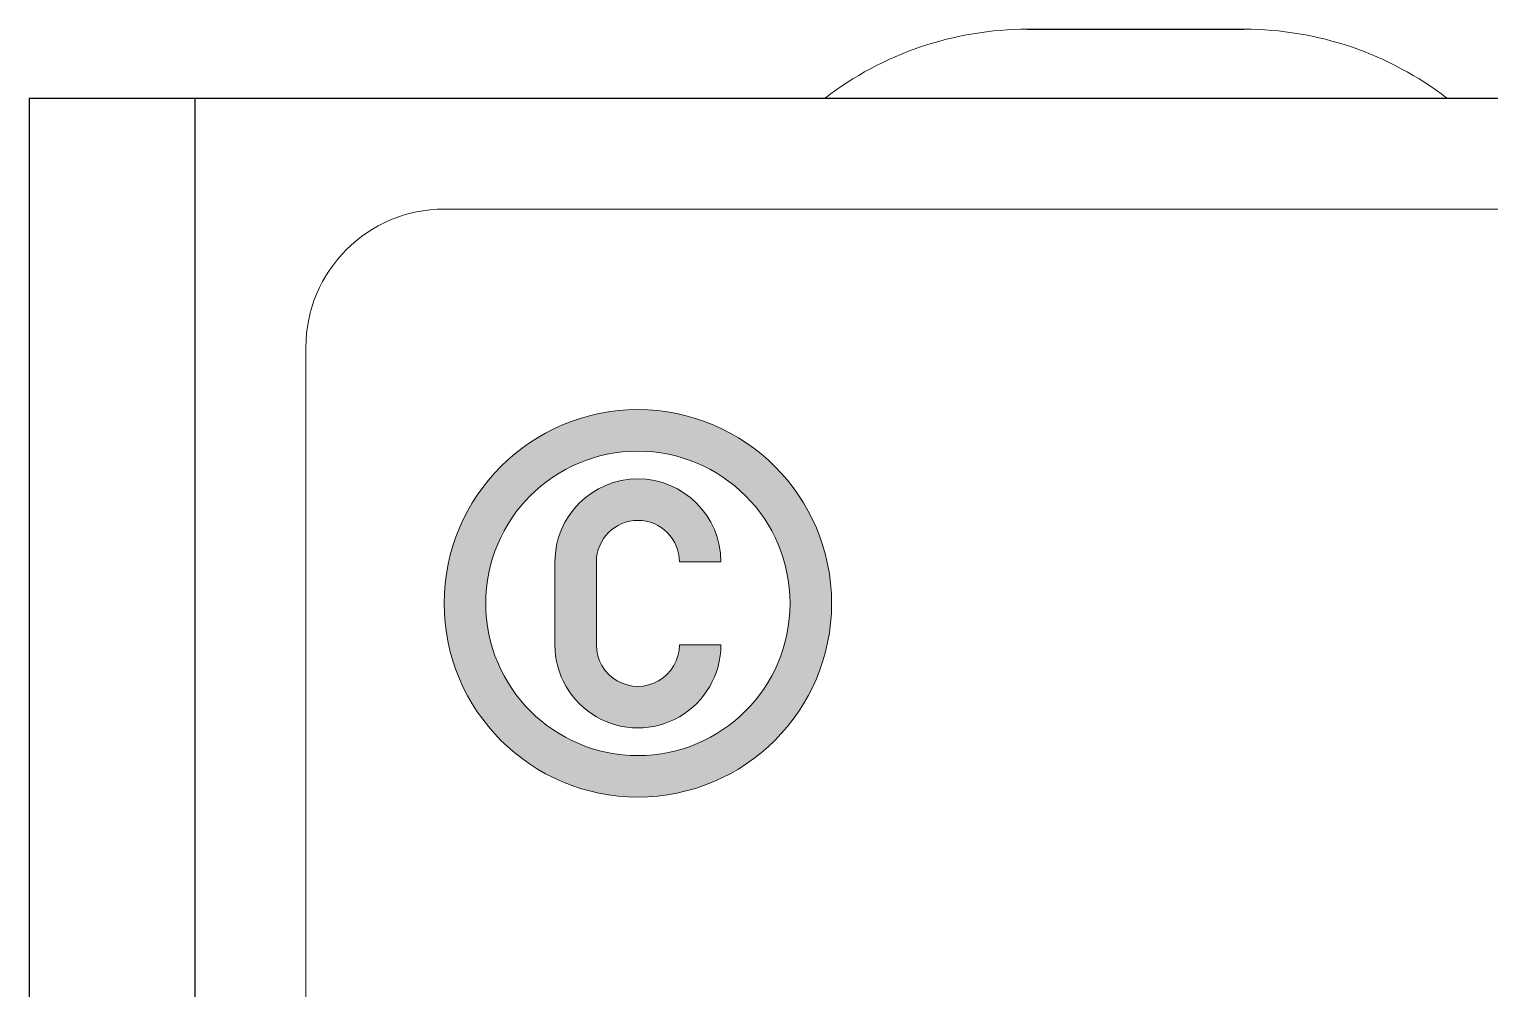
# Model space of a CAD drawing. Header units: millimetres. Extents: x -13 to 383, y -156 to 81.
# Drawn here: x 342.15 to 352.71, y 42.22 to 49.15 of the extents above; entities that cross this region are included whole.
import ezdxf

# ---------------------------------------------------------------- set-up
doc = ezdxf.new("R2010")
doc.units = ezdxf.units.MM
doc.header["$LTSCALE"] = 0.5
doc.layers.get('0').update_dxf_attribs({"lineweight": 18})

msp = doc.modelspace()

# ---------------------------------------------------------------- hatches: boundary and pattern name
at = {"linetype": 'Continuous', "ltscale": 0.5}
h = msp.add_hatch(color=8, dxfattribs=at)
edge = h.paths.add_edge_path(flags=0)
edge.add_arc((346.5534463513313, 45.00059780257942), 1.100000000010141, 1.48040363354028e-12, 42.90514796026653)
edge.add_arc((346.5534463513724, 45.00059780268395), 1.099999999908827, 42.90514795773785, 90.00000000161661)
edge.add_line((346.5534463513414, 46.10059780259275), (346.5534463513414, 46.40059780259034))
edge.add_arc((346.5534463513342, 45.00059780258311), 1.400000000007232, -4.7123194235609844e-11, 89.99999999970453, ccw=False)
edge.add_line((347.9534463513414, 45.00059780258196), (347.6534463513407, 45.00059780259218))
edge = h.paths.add_edge_path(flags=0)
edge.add_arc((346.5534463513524, 45.00059780254419), 1.099999999953347, 269.9999999994256, 324.4079649619401)
edge.add_arc((346.5534463513641, 45.00059780259527), 1.099999999973541, 324.4079649594216, 359.9999999998402)
edge.add_line((347.6534463513377, 45.0005978025922), (347.9534463513414, 45.00059780259218))
edge.add_arc((346.5534463513424, 45.00059780258932), 1.399999999999011, -89.9999999999605, 1.1721112969098613e-10, ccw=False)
edge.add_line((346.5534463513433, 43.60059780259036), (346.5534463513414, 43.90059780259082))
edge = h.paths.add_edge_path(flags=0)
edge.add_arc((346.5534463513906, 45.0005978025758), 1.400000000051136, 152.280720390051, 179.9999999999901, ccw=False)
edge.add_arc((346.5534463513389, 45.00059780258901), 1.3999999999993, 89.99999999990229, 152.2807203895471, ccw=False)
edge.add_line((346.5534463513413, 46.40059780258828), (346.5534463513414, 46.1005978025922))
edge.add_arc((346.5534463513487, 45.0005978025896), 1.100000000002609, 90.00000000037898, 179.9999999998649)
edge.add_line((345.4534463513461, 45.00059780259219), (345.1534463513409, 45.00059780259218))
edge = h.paths.add_edge_path(flags=0)
edge.add_arc((346.5534463513391, 45.00059780259038), 1.399999999997149, 199.4673019416941, 270.0000000000977, ccw=False)
edge.add_arc((346.5534463512861, 45.00059780258371), 1.39999999994501, 179.9999999996188, 199.4673019421585, ccw=False)
edge.add_line((345.1534463513411, 45.00059780259302), (345.4534463513414, 45.00059780259218))
edge.add_arc((346.5534463513317, 45.00059780257779), 1.099999999990303, 179.9999999992505, 270.0000000010274)
edge.add_line((346.5534463513515, 43.90059780258751), (346.5534463513414, 43.60059780259544))
edge = h.paths.add_edge_path(flags=0)
edge.add_line((346.5534463513414, 45.60059780258911), (346.5534463513414, 45.6409415712117))
edge.add_line((346.5534463513414, 45.6409415712117), (346.5534463513414, 45.90059780258522))
edge.add_arc((346.5534463513629, 45.30059780260672), 0.5999999999785075, -2.8842350729973987e-10, 90.00000000205188, ccw=False)
edge.add_line((347.1534463513414, 45.3005978026037), (346.8534463513413, 45.30059780260021))
edge.add_arc((346.5534463512931, 45.30059780257002), 0.3000000000482146, 5.766048784796394e-09, 89.99999998500746)
edge = h.paths.add_edge_path(flags=0)
edge.add_arc((346.5534463513379, 45.30059780258745), 0.5999999999841312, 145.4420408847299, 179.9995411834402, ccw=False)
edge.add_arc((346.5534463513998, 45.30059780250109), 0.6000000000840999, 90.00000000558009, 145.4420408812915, ccw=False)
edge.add_line((346.5534463513414, 45.90059780258517), (346.5534463513414, 45.60059780258911))
edge.add_arc((346.5534463513393, 45.30059780261187), 0.2999999999772385, 89.99999999960917, 179.9995411872772)
edge.add_line((346.2534463513717, 45.30060020494967), (346.2534463513414, 45.00059780259218))
edge.add_line((346.2534463513414, 45.00059780259218), (345.9534463513414, 45.00059780259218))
edge.add_line((345.9534463513414, 45.00059780259218), (345.9534463513414, 45.30060260729903))
edge = h.paths.add_edge_path(flags=0)
edge.add_arc((346.5534463513662, 44.70059780262432), 0.6000000000306684, 201.5961435173341, 269.99999999762787, ccw=False)
edge.add_arc((346.5534463513219, 44.7005978025833), 0.5999999999744011, 179.9997404137464, 201.5961435152478, ccw=False)
edge.add_line((345.9534463513536, 44.70060052096419), (345.9534463513414, 45.00059780259218))
edge.add_line((345.9534463513414, 45.00059780259218), (346.2534463513414, 45.00059780259218))
edge.add_line((346.2534463513414, 45.00059780259218), (346.2534463513414, 44.700600520948))
edge.add_arc((346.5534463513703, 44.70059780262401), 0.3000000000412033, 179.99948083836, 269.999999994941)
edge.add_line((346.5534463513438, 44.40059780258279), (346.5534463513414, 44.10059780259505))
edge = h.paths.add_edge_path(flags=0)
edge.add_arc((346.5534463512819, 44.70059780267423), 0.300000000059029, 270.0000000113448, 328.7293883228642)
edge.add_arc((346.5534463515372, 44.70059780252434), 0.2999999997629744, 328.7293883220196, 360.0000000115267)
edge.add_line((346.8534463513002, 44.70059780258469), (347.1534463513411, 44.70059780257301))
edge.add_arc((346.5534463513577, 44.70059780257656), 0.5999999999834245, 269.99999999769847, 359.99999999966144, ccw=False)
edge.add_line((346.5534463513336, 44.10059780259314), (346.5534463513414, 44.40059780261518))

# ---------------------------------------------------------------- linework, layer by layer
at = {"color": 4, "linetype": 'Continuous', "lineweight": 25}
for p, q in [((349.3704133798561, 49.15000088476458), (350.9364793208621, 49.15000088476458)), ((342.1534459703799, 48.64999987148562), (342.1534459703799, 20.64999900721827)), ((343.3534462602075, 20.64999900721827), (343.3534462602075, 48.64999987148562))]:
    msp.add_line(p, q, dxfattribs=at)
at = {"ltscale": 0.5}
for p, q in [((349.3704133798561, 49.15000088476458), (350.9364793208621, 49.15000088476458)), ((342.1534459703799, 20.64999900721827), (342.1534459703799, 48.64999987148562)), ((343.3534462602075, 20.64999900721827), (343.3534462602075, 48.64999987148562))]:
    msp.add_line(p, q, dxfattribs=at)
at = {"color": 4, "ltscale": 0.5}
msp.add_line((342.1534459703799, 48.64999987148563), (358.1534467303387, 48.64999987148563), dxfattribs=at)
at = {"color": 0, "linetype": 'Continuous', "lineweight": 25}
msp.add_line((358.1534467303387, 48.64999987148562), (342.1534459703799, 48.64999987148562), dxfattribs=at)
at = {"color": 8, "ltscale": 0.5}
for p, q in [((345.1534462599681, 47.84999987148561), (355.1534464405008, 47.84999987148561)), ((344.1534462602075, 22.44999900714126), (344.1534462602075, 46.84999987128461))]:
    msp.add_line(p, q, dxfattribs=at)
at = {"color": 8, "linetype": 'Continuous', "ltscale": 0.5}
for p, q in [((345.9534463513414, 44.700600520948), (345.9534463513414, 45.30060260729903)), ((346.2534463513414, 44.700600520948), (346.2534463513414, 45.30060260729903)), ((346.8534463513413, 45.30059780260021), (347.1534463513414, 45.30059780260021)), ((346.8534463513411, 44.70059780258035), (347.1534463513411, 44.70059780257301))]:
    msp.add_line(p, q, dxfattribs=at)
for radius in [1.4, 1.1]:
    msp.add_circle((346.5534463513414, 45.00059780259218), radius, dxfattribs=at)
at = {"ltscale": 0.5}
for centre, start, end in [((349.3704207029372, 46.74799404906113), 90.0001746796166, 127.6421751535699), ((350.9364719977815, 46.74799404906113), 52.35782484642935, 89.99982532038206)]:
    msp.add_arc(centre, 2.402006835690674, start, end, dxfattribs=at)
at = {"color": 8, "linetype": 'Continuous', "ltscale": 0.5}
for centre, radius, start, end in [((345.1534462604099, 46.84999987128458), 1.000000000202306, 90.00000002531253, 179.9999999999996), ((346.5534463513525, 45.30059780260021), 0.5999999999888813, 6.785183320581238e-13, 179.9995411858231), ((346.5534463513525, 45.30059780260021), 0.2999999999888814, 1.357036664141446e-12, 179.9995411858224), ((346.5534463513443, 44.70059780258771), 0.5999999999968126, 179.9997404163051, 359.9999999999994), ((346.5534463513443, 44.70059780258771), 0.2999999999968127, 179.9997404163051, 359.9999999999986)]:
    msp.add_arc(centre, radius, start, end, dxfattribs=at)

doc.saveas('drawing.dxf')
